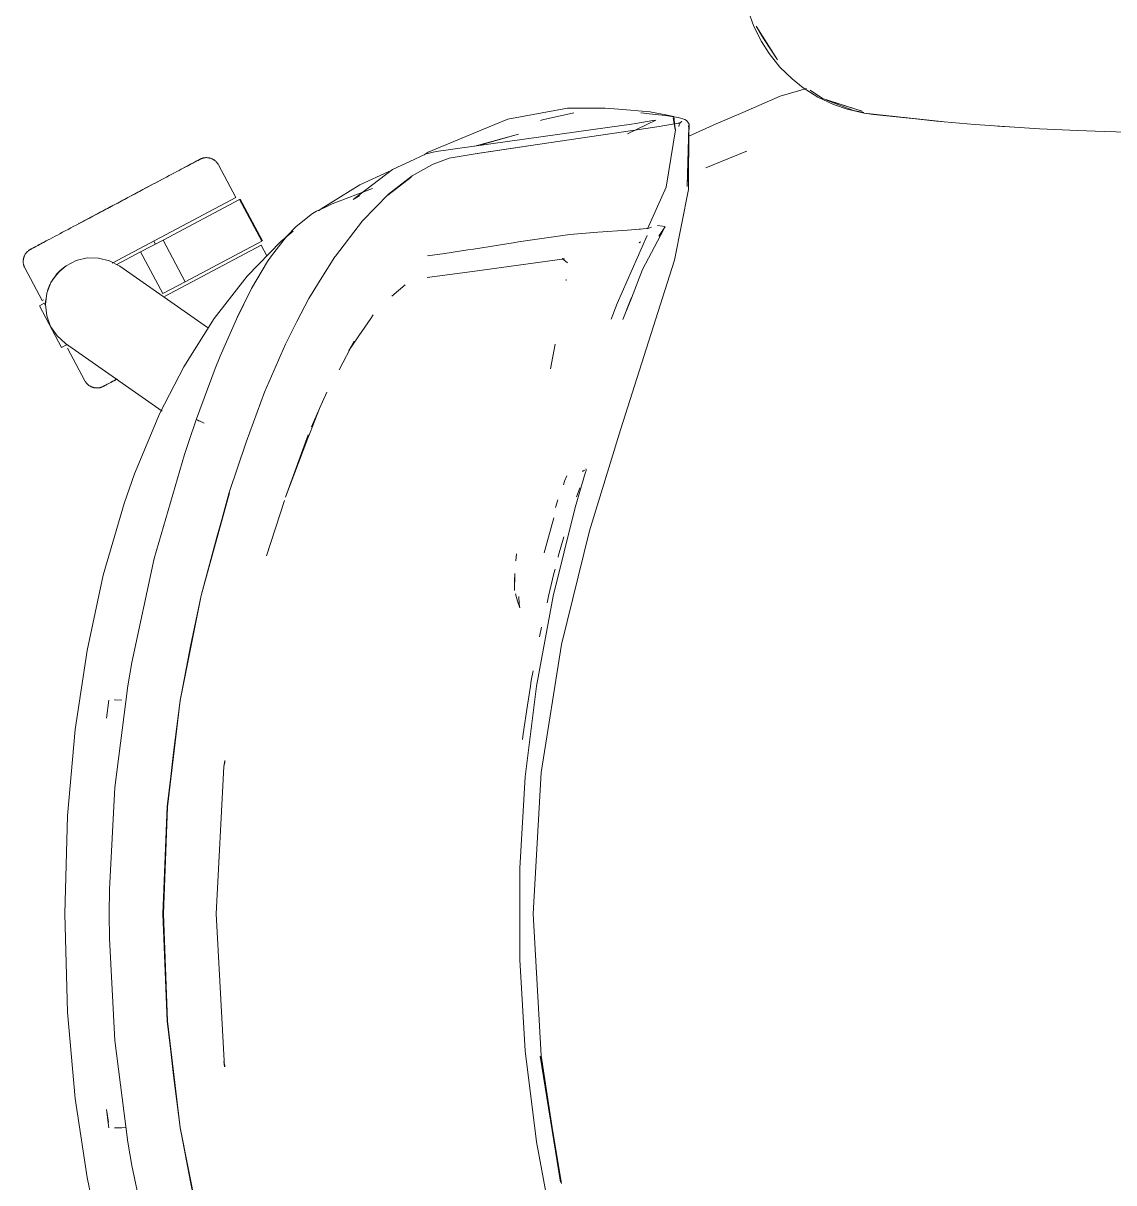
# Model space of a CAD drawing. Header units: millimetres. Extents: x 79795 to 317870, y -36033 to 97293.
# Drawn here: x 194538.7 to 194861.8, y 12754 to 13097.8 of the extents above; entities that cross this region are included whole.
import ezdxf

# ---------------------------------------------------------------- set-up
doc = ezdxf.new("R2010")
doc.units = ezdxf.units.MM
doc.header["$MEASUREMENT"] = 0
doc.layers.add('G-IMPT', color=8, linetype='CONTINUOUS', lineweight=9)
doc.layers.add('I-FURN', color=8, linetype='CONTINUOUS', lineweight=9)

msp = doc.modelspace()

# ---------------------------------------------------------------- linework, layer by layer
at = {"layer": 'G-IMPT'}
for p, q in [((194755.21, 13096.88), (194753.5, 13101.65)), ((194755.21, 13096.88), (194757.45, 13092.37)), ((194755.86, 13096.98), (194758.02, 13093.3)), ((194755.86, 13096.98), (194762.18, 13087.03)), ((194758.02, 13093.3), (194762.18, 13087.03)), ((194757.45, 13092.37), (194759.72, 13088.82)), ((194762.91, 13084.85), (194759.72, 13088.82)), ((194762.91, 13084.85), (194766.51, 13081.3)), ((194766.51, 13081.3), (194769.82, 13078.68)), ((194762.99, 13076.24), (194751.86, 13071.38)), ((194762.99, 13076.24), (194770.81, 13078.49)), ((194774.15, 13075.95), (194769.82, 13078.68)), ((194775.47, 13075.55), (194771.89, 13077.98)), ((194774.15, 13075.95), (194778.73, 13073.76)), ((194775.47, 13075.55), (194778.18, 13074.65)), ((194775.47, 13075.55), (194787.32, 13071.74)), ((194700, 13072.65), (194682.3, 13069.41)), ((194700, 13072.65), (194706.96, 13072.67)), ((194711.13, 13072.67), (194706.96, 13072.67)), ((194715.09, 13072.33), (194711.13, 13072.67)), ((194715.09, 13072.33), (194724.42, 13071.53)), ((194784.69, 13071.95), (194776.51, 13075.15)), ((194778.18, 13074.65), (194787.32, 13071.74)), ((194778.73, 13073.76), (194782.86, 13072.31)), ((194787.82, 13071.15), (194782.86, 13072.31)), ((194682.3, 13069.41), (194678.44, 13067.81)), ((194692.55, 13069.19), (194691.98, 13069.04)), ((194701.86, 13071.24), (194692.55, 13069.19)), ((194717.69, 13065.09), (194726.12, 13069.09)), ((194725.26, 13068.95), (194720.24, 13068.12)), ((194724.25, 13071.01), (194721.66, 13071.22)), ((194724.25, 13071.01), (194728.93, 13070.49)), ((194724.42, 13071.53), (194724.88, 13071.49)), ((194729.13, 13070.68), (194724.88, 13071.49)), ((194726.12, 13069.09), (194725.26, 13068.95)), ((194729.55, 13070.42), (194728.93, 13070.49)), ((194729.13, 13070.68), (194731.46, 13070.23)), ((194729.55, 13070.42), (194732.83, 13069.88)), ((194731.22, 13069.82), (194731.85, 13066.28)), ((194731.22, 13069.82), (194731.91, 13066.24)), ((194731.85, 13066.28), (194731.46, 13070.23)), ((194732.74, 13068.12), (194733.84, 13068.68)), ((194732.83, 13069.88), (194734.69, 13069.33)), ((194733.34, 13068.29), (194733.84, 13068.68)), ((194735.23, 13069.01), (194734.69, 13069.33)), ((194735.23, 13069.01), (194735.6, 13068.52)), ((194751.86, 13071.38), (194744.03, 13067.96)), ((194787.74, 13071.37), (194784.69, 13071.95)), ((194787.82, 13071.15), (194810.78, 13068.7)), ((194787.82, 13071.15), (194790.64, 13070.82)), ((194787.82, 13071.15), (194809.26, 13068.8)), ((194810.78, 13068.7), (194790.64, 13070.82)), ((194809.26, 13068.8), (194820.65, 13067.82)), ((194658.63, 13059.63), (194675.08, 13066.42)), ((194708.28, 13066.46), (194661.06, 13059.79)), ((194675.08, 13066.42), (194678.44, 13067.81)), ((194688.37, 13061.52), (194719.24, 13066.07)), ((194708.28, 13066.46), (194718.94, 13067.9)), ((194720.24, 13068.12), (194718.94, 13067.9)), ((194719.24, 13066.07), (194727.09, 13067.19)), ((194733.36, 13068.29), (194727.09, 13067.19)), ((194729.19, 13049.19), (194731.91, 13066.24)), ((194732.74, 13068.12), (194733.36, 13068.29)), ((194733.01, 13067.75), (194732.94, 13067.25)), ((194733.01, 13067.75), (194733.34, 13068.29)), ((194735.38, 13049.38), (194735.97, 13067.83)), ((194735.38, 13049.38), (194735.87, 13067.36)), ((194735.99, 13067.94), (194735.6, 13068.52)), ((194735.99, 13067.94), (194735.8, 13067.08)), ((194735.8, 13067.08), (194735.83, 13067.19)), ((194735.82, 13048.49), (194735.87, 13067.36)), ((194735.87, 13067.36), (194735.83, 13067.19)), ((194744.03, 13067.96), (194735.86, 13064.39)), ((194735.97, 13067.83), (194735.87, 13067.36)), ((194830.94, 13067.09), (194820.65, 13067.82)), ((194828.9, 13067.22), (194827.48, 13067.36)), ((194828.9, 13067.22), (194830.8, 13067.13)), ((194830.94, 13067.09), (194839.81, 13066.53)), ((194851.12, 13065.99), (194839.81, 13066.53)), ((194851.12, 13065.99), (194859, 13065.69)), ((194871.31, 13065.4), (194859, 13065.69)), ((194685.48, 13064.91), (194672.53, 13061.41)), ((194685.48, 13064.91), (194673.59, 13061.56)), ((194654.7, 13057.57), (194658.07, 13059.14)), ((194657.46, 13058.86), (194658.63, 13059.63)), ((194661.06, 13059.79), (194658.07, 13059.14)), ((194664.93, 13057.83), (194672.6, 13059.13)), ((194687.76, 13061.42), (194672.6, 13059.13)), ((194688.37, 13061.52), (194673.18, 13059.19)), ((194687.76, 13061.42), (194673.18, 13059.19)), ((194740.97, 13054.93), (194752.82, 13059.85)), ((194753.09, 13059.95), (194752.82, 13059.85)), ((194648.13, 13054.51), (194654.7, 13057.57)), ((194653.88, 13052.57), (194659.72, 13055.86)), ((194660.14, 13056.07), (194659.72, 13055.86)), ((194660.14, 13056.07), (194664.93, 13057.83)), ((194636.48, 13045.59), (194648.13, 13054.51)), ((194638.37, 13049.89), (194646.99, 13053.87)), ((194653.65, 13052.24), (194646.71, 13046.85)), ((194646.91, 13047.15), (194653.88, 13052.57)), ((194653.65, 13052.24), (194650.28, 13049.65)), ((194626.92, 13042.76), (194638.37, 13049.89)), ((194642.13, 13048.83), (194630.23, 13044.32)), ((194646.71, 13046.85), (194650.28, 13049.65)), ((194729.19, 13049.19), (194723.61, 13036.9)), ((194731.63, 13027.54), (194735.82, 13048.49)), ((194636.48, 13045.59), (194638.43, 13046.71)), ((194646.91, 13047.15), (194639.18, 13039.25)), ((194624.42, 13041.46), (194619.56, 13037.59)), ((194625.56, 13042.07), (194624.42, 13041.46)), ((194625.56, 13042.07), (194628, 13043.24)), ((194626.92, 13042.76), (194626.15, 13042.26)), ((194628, 13043.24), (194630.23, 13044.32)), ((194639.18, 13039.25), (194631.16, 13028.81)), ((194726.59, 13037.83), (194728.12, 13037.66)), ((194616.67, 13034.57), (194611.95, 13028.44)), ((194618.67, 13036.15), (194615, 13033.15)), ((194616.67, 13034.57), (194619.56, 13037.59)), ((194700.61, 13035.21), (194685.39, 13033)), ((194700.61, 13035.21), (194700.69, 13035.22)), ((194700.69, 13035.22), (194708.93, 13035.84)), ((194717.78, 13036.47), (194708.93, 13035.84)), ((194714.65, 13014.72), (194723.57, 13034.87)), ((194717.78, 13036.47), (194721.18, 13036.73)), ((194721.56, 13036.77), (194721.18, 13036.73)), ((194721.56, 13036.77), (194724.02, 13037.05)), ((194722.2, 13024.82), (194727.48, 13034.93)), ((194724.02, 13037.05), (194724.08, 13037.08)), ((194724.85, 13037.35), (194724.08, 13037.08)), ((194728.83, 13037.39), (194726.99, 13034.68)), ((194728.83, 13037.39), (194727.48, 13034.93)), ((194728.12, 13037.66), (194728.8, 13037.52)), ((194728.8, 13037.52), (194728.83, 13037.39)), ((194728.83, 13037.39), (194728.86, 13037.22)), ((194615, 13033.15), (194605.04, 13022.86)), ((194670.41, 13030.63), (194672.07, 13030.89)), ((194683.84, 13032.76), (194672.07, 13030.89)), ((194685.39, 13033), (194683.84, 13032.76)), ((194721.2, 13032.7), (194721.63, 13032.98)), ((194611.95, 13028.44), (194611.09, 13027.15)), ((194627.11, 13022.46), (194630.99, 13028.56)), ((194631.16, 13028.81), (194630.99, 13028.56)), ((194663.57, 13029.56), (194658.5, 13028.82)), ((194663.57, 13029.56), (194670.41, 13030.63)), ((194671.76, 13024.21), (194699.09, 13027.95)), ((194699.95, 13026.83), (194698.39, 13028.07)), ((194698.6, 13028.04), (194698.83, 13027.99)), ((194699.09, 13027.95), (194698.83, 13027.99)), ((194715.64, 12977.3), (194731.63, 13027.54)), ((194606.35, 13019.15), (194611.09, 13027.15)), ((194671.76, 13024.21), (194658.41, 13022.43)), ((194722.2, 13024.82), (194718.95, 13016.35)), ((194595.23, 13010.25), (194605.04, 13022.86)), ((194627.11, 13022.46), (194623.34, 13016.23)), ((194658.41, 13022.43), (194658.88, 13022.57)), ((194699.6, 13021.88), (194699.55, 13021.54)), ((194601.83, 13010.1), (194606.35, 13019.15)), ((194601.83, 13010.1), (194606.05, 13018.55)), ((194602.05, 13010.54), (194606.35, 13019.15)), ((194606.35, 13019.15), (194606.05, 13018.55)), ((194647.91, 13016.93), (194651.81, 13020.27)), ((194619.77, 13009.44), (194623.34, 13016.23)), ((194712.91, 13010.13), (194714.65, 13014.72)), ((194716.93, 13011.45), (194718.95, 13016.56)), ((194718.95, 13016.35), (194716.93, 13011.45)), ((194718.95, 13016.56), (194717.55, 13013.02)), ((194595.23, 13010.25), (194586.26, 12995.96)), ((194602.05, 13010.54), (194601.83, 13010.1)), ((194638.14, 13005.17), (194641.63, 13010.3)), ((194641.63, 13010.3), (194642.38, 13011.4)), ((194716.93, 13011.45), (194716.37, 13010.04)), ((194601.83, 13010.1), (194597.06, 12999.14)), ((194619.77, 13009.44), (194616.38, 13002.71)), ((194632.29, 12995.08), (194636.69, 13003.6)), ((194635.19, 13000.83), (194637.75, 13004.59)), ((194635.19, 13000.83), (194636.69, 13003.6)), ((194637.75, 13004.59), (194638.14, 13005.17)), ((194610.2, 12988.49), (194616.38, 13002.71)), ((194694.92, 12995.41), (194696.33, 13002.66)), ((194597.06, 12999.14), (194595.58, 12995.46)), ((194586.26, 12995.96), (194579.17, 12982.18)), ((194595.58, 12995.46), (194590, 12980.5)), ((194610.2, 12988.49), (194604.75, 12973.61)), ((194628.63, 12988.46), (194626.44, 12983.61)), ((194626.44, 12983.61), (194623.71, 12976.53)), ((194626.44, 12983.61), (194624.13, 12978.16)), ((194571.65, 12964.21), (194579.17, 12982.18)), ((194590.04, 12980.5), (194587.63, 12973.57)), ((194590, 12980.5), (194590.04, 12980.36)), ((194590.04, 12980.36), (194590.04, 12980.5)), ((194590.04, 12980.36), (194590.44, 12980.1)), ((194590.04, 12980.36), (194590.05, 12980.32)), ((194590.44, 12980.1), (194590.05, 12980.32)), ((194591.27, 12979.71), (194590.44, 12980.1)), ((194590.63, 12979.99), (194590.44, 12980.1)), ((194591.27, 12979.71), (194590.63, 12979.99)), ((194591.27, 12979.71), (194592.33, 12979.29)), ((194591.27, 12979.71), (194591.73, 12979.51)), ((194592.33, 12979.29), (194591.73, 12979.51)), ((194623.05, 12974.8), (194623.71, 12976.53)), ((194715.64, 12977.3), (194706.45, 12947.32)), ((194586.44, 12969.96), (194587.63, 12973.57)), ((194599.74, 12958.69), (194604.75, 12973.61)), ((194616.34, 12957.35), (194623.15, 12975.76)), ((194616.34, 12957.35), (194623.05, 12974.8)), ((194577.5, 12939.13), (194586.44, 12969.96)), ((194705.41, 12965.73), (194705.49, 12965.49)), ((194568.57, 12955.47), (194571.65, 12964.21)), ((194699.1, 12962.03), (194699.71, 12963.68)), ((194702.23, 12954.27), (194705.3, 12964.7)), ((194704.4, 12964.96), (194705.02, 12965.34)), ((194704.4, 12964.96), (194704.62, 12965.1)), ((194705.37, 12964.97), (194705.3, 12964.7)), ((194705.44, 12965.27), (194705.37, 12964.97)), ((194705.49, 12965.49), (194705.44, 12965.27)), ((194591.35, 12928.19), (194599.74, 12958.69)), ((194699.1, 12962.03), (194698.73, 12961.01)), ((194703.39, 12959.47), (194702.64, 12957.37)), ((194703.39, 12959.47), (194703.63, 12960.13)), ((194568.57, 12955.47), (194562.4, 12934.23)), ((194591.35, 12928.19), (194599.78, 12958.6)), ((194596.01, 12945.44), (194599.78, 12958.6)), ((194610.8, 12939.88), (194616.06, 12956.37)), ((194696.39, 12954.26), (194697.11, 12956.48)), ((194695.68, 12927.96), (194702.23, 12954.27)), ((194695.94, 12951.17), (194693.03, 12940.78)), ((194596.01, 12945.44), (194591.35, 12928.19)), ((194698.14, 12913.64), (194706.45, 12947.32)), ((194698.64, 12944.85), (194698.85, 12945.53)), ((194610.8, 12939.88), (194611.88, 12943.32)), ((194697.53, 12940.85), (194698.64, 12944.85)), ((194577.5, 12939.13), (194570.83, 12908.34)), ((194684.65, 12938.46), (194684.87, 12940.55)), ((194697.21, 12939.71), (194697.17, 12939.53)), ((194697.53, 12940.85), (194697.21, 12939.71)), ((194684.25, 12929.61), (194684.34, 12934.66)), ((194684.34, 12934.66), (194684.26, 12932.39)), ((194695.91, 12934.69), (194694.36, 12927.94)), ((194695.91, 12934.69), (194696.25, 12935.99)), ((194562.4, 12934.23), (194557.59, 12911.87)), ((194684.25, 12929.61), (194684.26, 12932.39)), ((194591.35, 12928.19), (194585.18, 12897.07)), ((194591.35, 12928.19), (194585.18, 12897.15)), ((194591.35, 12928.19), (194588.28, 12913.17)), ((194685.11, 12926.5), (194684.5, 12928.65)), ((194685.53, 12927.76), (194685.54, 12927.9)), ((194685.58, 12925.6), (194685.54, 12927.9)), ((194695.68, 12927.96), (194690.75, 12901.29)), ((194693.9, 12925.96), (194694.36, 12927.94)), ((194685.79, 12924.55), (194685.11, 12926.5)), ((194685.58, 12925.6), (194685.79, 12924.55)), ((194691.7, 12915.92), (194692.24, 12918.73)), ((194557.59, 12911.87), (194554.09, 12888.45)), ((194585.18, 12897.07), (194588.28, 12913.17)), ((194698.14, 12913.64), (194692.15, 12875.72)), ((194569.65, 12901.42), (194570.83, 12908.34)), ((194689.78, 12905.81), (194689.22, 12902.91)), ((194565.83, 12871.25), (194569.65, 12901.42)), ((194690.75, 12901.29), (194687.45, 12874.37)), ((194688.12, 12895.66), (194688.98, 12901.28)), ((194688.98, 12901.28), (194689.22, 12902.91)), ((194564, 12897.15), (194563.35, 12891.74)), ((194567.85, 12897.11), (194565.76, 12897.18)), ((194565.76, 12897.18), (194565.87, 12897.18)), ((194581.36, 12865.55), (194585.18, 12897.15)), ((194581.4, 12865.51), (194585.18, 12897.07)), ((194585.18, 12897.07), (194583.24, 12881.59)), ((194688.12, 12895.66), (194686.83, 12887.13)), ((194554.09, 12888.45), (194551.83, 12862.88)), ((194686.83, 12887.13), (194686.65, 12885.48)), ((194581.4, 12865.51), (194583.24, 12881.59)), ((194595.8, 12833.74), (194598.12, 12877.46)), ((194595.85, 12833.74), (194598.12, 12877.46)), ((194598.12, 12877.46), (194598.38, 12879.24)), ((194598.12, 12877.46), (194598.36, 12878.77)), ((194598.4, 12879.01), (194598.36, 12878.77)), ((194685.8, 12847.3), (194687.45, 12874.37)), ((194692.15, 12875.72), (194689.79, 12833.74)), ((194564.22, 12841.05), (194565.83, 12871.25)), ((194551.83, 12862.88), (194550.98, 12833.74)), ((194581.36, 12865.55), (194580.02, 12833.74)), ((194581.4, 12865.51), (194580.25, 12833.74)), ((194580.72, 12850.62), (194581.4, 12865.51)), ((194580.72, 12850.62), (194580.25, 12833.74)), ((194685.8, 12847.3), (194685.8, 12820.18)), ((194564.22, 12841.05), (194564.12, 12833.74)), ((194550.98, 12833.74), (194551.83, 12804.6)), ((194564.22, 12826.42), (194564.12, 12833.74)), ((194580.02, 12833.74), (194581.36, 12801.92)), ((194581.4, 12801.96), (194580.25, 12833.74)), ((194580.72, 12816.85), (194580.25, 12833.74)), ((194595.85, 12833.74), (194598.35, 12788.4)), ((194692.15, 12791.75), (194689.79, 12833.74)), ((194564.22, 12826.42), (194565.83, 12796.22)), ((194685.8, 12820.18), (194687.45, 12793.11)), ((194581.4, 12801.96), (194580.72, 12816.85)), ((194551.83, 12804.6), (194554.09, 12779.02)), ((194581.36, 12801.92), (194585.18, 12770.33)), ((194583.24, 12785.88), (194581.4, 12801.96)), ((194581.4, 12801.96), (194585.18, 12770.41)), ((194565.83, 12796.22), (194569.65, 12766.05)), ((194690.75, 12766.19), (194687.45, 12793.11)), ((194698.14, 12753.84), (194691.88, 12791.58)), ((194691.88, 12791.58), (194697.88, 12754.21)), ((194692.15, 12791.75), (194697.88, 12754.21)), ((194598.35, 12788.4), (194598.12, 12790.01)), ((194598.12, 12790.01), (194598.36, 12788.7)), ((194598.4, 12788.46), (194598.36, 12788.7)), ((194583.24, 12785.88), (194585.18, 12770.41)), ((194554.09, 12779.02), (194557.59, 12755.61)), ((194564, 12770.32), (194563.35, 12775.74)), ((194563.92, 12771.97), (194563.35, 12775.74)), ((194565.76, 12770.29), (194567.85, 12770.37)), ((194565.76, 12770.29), (194565.87, 12770.29)), ((194569.1, 12770.41), (194567.85, 12770.37)), ((194585.18, 12770.41), (194588.28, 12754.3)), ((194585.18, 12770.41), (194591.4, 12739.16)), ((194591.4, 12739.16), (194585.18, 12770.33)), ((194695.68, 12739.52), (194690.75, 12766.19)), ((194569.65, 12766.05), (194570.83, 12759.13)), ((194570.83, 12759.13), (194577.5, 12728.34)), ((194562.4, 12733.24), (194557.59, 12755.61)), ((194591.35, 12739.28), (194588.28, 12754.3))]:
    msp.add_line(p, q, dxfattribs=at)
at = {"layer": 'I-FURN'}
for p, q in [((194586.68, 13055.18), (194586.1, 13054.86)), ((194586.37, 13055.01), (194586.94, 13055.31)), ((194587.23, 13055.47), (194586.68, 13055.18)), ((194586.94, 13055.31), (194587.47, 13055.6)), ((194587.75, 13055.74), (194587.23, 13055.47)), ((194587.47, 13055.6), (194587.97, 13055.86)), ((194588.23, 13056), (194587.75, 13055.74)), ((194587.97, 13055.86), (194588.44, 13056.11)), ((194588.68, 13056.24), (194588.23, 13056)), ((194588.44, 13056.11), (194588.87, 13056.34)), ((194589.09, 13056.45), (194588.68, 13056.24)), ((194588.87, 13056.34), (194589.26, 13056.55)), ((194589.46, 13056.65), (194589.09, 13056.45)), ((194589.26, 13056.55), (194589.62, 13056.74)), ((194589.8, 13056.83), (194589.46, 13056.65)), ((194589.62, 13056.74), (194589.94, 13056.91)), ((194590.09, 13056.99), (194589.8, 13056.83)), ((194589.94, 13056.91), (194590.22, 13057.06)), ((194590.35, 13057.13), (194590.09, 13056.99)), ((194590.22, 13057.06), (194590.46, 13057.18)), ((194590.57, 13057.24), (194590.35, 13057.13)), ((194590.46, 13057.18), (194590.66, 13057.29)), ((194590.75, 13057.34), (194590.57, 13057.24)), ((194590.66, 13057.29), (194590.82, 13057.38)), ((194590.89, 13057.41), (194590.75, 13057.34)), ((194590.82, 13057.38), (194590.94, 13057.44)), ((194590.99, 13057.47), (194590.89, 13057.41)), ((194590.94, 13057.44), (194591.02, 13057.48)), ((194591.05, 13057.5), (194590.99, 13057.47)), ((194591.02, 13057.48), (194591.07, 13057.51)), ((194591.07, 13057.51), (194591.05, 13057.5)), ((194591.07, 13057.51), (194591.21, 13057.58)), ((194591.07, 13057.51), (194591.07, 13057.51)), ((194591.21, 13057.58), (194591.36, 13057.65)), ((194591.36, 13057.65), (194591.51, 13057.71)), ((194591.51, 13057.71), (194591.66, 13057.77)), ((194591.66, 13057.77), (194591.82, 13057.81)), ((194591.82, 13057.81), (194591.97, 13057.86)), ((194591.97, 13057.86), (194592.13, 13057.89)), ((194592.13, 13057.89), (194592.29, 13057.92)), ((194592.29, 13057.92), (194592.45, 13057.95)), ((194592.45, 13057.95), (194592.61, 13057.97)), ((194592.61, 13057.97), (194592.77, 13057.98)), ((194592.77, 13057.98), (194592.93, 13057.98)), ((194592.93, 13057.98), (194593.09, 13057.98)), ((194593.09, 13057.98), (194593.25, 13057.97)), ((194593.25, 13057.97), (194593.41, 13057.96)), ((194593.41, 13057.96), (194593.57, 13057.94)), ((194593.57, 13057.94), (194593.73, 13057.91)), ((194593.73, 13057.91), (194593.89, 13057.87)), ((194593.89, 13057.87), (194594.04, 13057.83)), ((194594.04, 13057.83), (194594.2, 13057.79)), ((194594.2, 13057.79), (194594.35, 13057.74)), ((194594.35, 13057.74), (194594.5, 13057.68)), ((194594.5, 13057.68), (194594.65, 13057.61)), ((194594.65, 13057.61), (194594.79, 13057.54)), ((194594.79, 13057.54), (194594.94, 13057.47)), ((194594.94, 13057.47), (194595.07, 13057.38)), ((194595.07, 13057.38), (194595.21, 13057.3)), ((194595.21, 13057.3), (194595.34, 13057.2)), ((194595.34, 13057.2), (194595.47, 13057.11)), ((194595.47, 13057.11), (194595.59, 13057)), ((194595.59, 13057), (194595.71, 13056.9)), ((194595.71, 13056.9), (194595.83, 13056.78)), ((194595.83, 13056.78), (194595.94, 13056.67)), ((194595.94, 13056.67), (194596.05, 13056.55)), ((194596.05, 13056.55), (194596.15, 13056.42)), ((194596.15, 13056.42), (194596.24, 13056.29)), ((194596.24, 13056.29), (194596.34, 13056.16)), ((194596.34, 13056.16), (194596.42, 13056.02)), ((194596.42, 13056.02), (194596.5, 13055.88)), ((194596.5, 13055.88), (194596.52, 13055.84)), ((194601.67, 13046.16), (194596.52, 13055.84)), ((194579.06, 13051.12), (194579.9, 13051.57)), ((194580.35, 13051.81), (194579.52, 13051.37)), ((194581.16, 13052.24), (194580.35, 13051.81)), ((194581.95, 13052.66), (194581.16, 13052.24)), ((194582.71, 13053.07), (194581.95, 13052.66)), ((194583.45, 13053.46), (194582.71, 13053.07)), ((194584.15, 13053.83), (194583.45, 13053.46)), ((194584.83, 13054.19), (194584.15, 13053.83)), ((194585.48, 13054.54), (194584.83, 13054.19)), ((194586.1, 13054.86), (194585.48, 13054.54)), ((194572.62, 13047.7), (194573.58, 13048.21)), ((194574.1, 13048.49), (194573.14, 13047.98)), ((194573.58, 13048.21), (194574.53, 13048.72)), ((194575.04, 13048.99), (194574.1, 13048.49)), ((194574.53, 13048.72), (194575.47, 13049.22)), ((194575.97, 13049.48), (194575.04, 13048.99)), ((194575.47, 13049.22), (194576.39, 13049.71)), ((194576.89, 13049.97), (194575.97, 13049.48)), ((194576.39, 13049.71), (194577.3, 13050.19)), ((194577.78, 13050.44), (194576.89, 13049.97)), ((194577.3, 13050.19), (194578.19, 13050.66)), ((194578.66, 13050.91), (194577.78, 13050.44)), ((194578.19, 13050.66), (194579.06, 13051.12)), ((194579.52, 13051.37), (194578.66, 13050.91)), ((194601.67, 13046.16), (194565.07, 13026.69)), ((194567.21, 13044.82), (194566.21, 13044.29)), ((194566.67, 13044.53), (194567.67, 13045.07)), ((194568.21, 13045.36), (194567.21, 13044.82)), ((194567.67, 13045.07), (194568.67, 13045.6)), ((194569.21, 13045.89), (194568.21, 13045.36)), ((194568.67, 13045.6), (194569.67, 13046.13)), ((194570.21, 13046.42), (194569.21, 13045.89)), ((194569.67, 13046.13), (194570.66, 13046.66)), ((194571.19, 13046.94), (194570.21, 13046.42)), ((194570.66, 13046.66), (194571.65, 13047.18)), ((194572.17, 13047.46), (194571.19, 13046.94)), ((194571.65, 13047.18), (194572.62, 13047.7)), ((194573.14, 13047.98), (194572.17, 13047.46)), ((194580.09, 13033.55), (194602.8, 13045.62)), ((194602.8, 13045.62), (194609.37, 13033.26)), ((194609.54, 13033.35), (194602.97, 13045.71)), ((194559.7, 13040.83), (194560.67, 13041.35)), ((194561.21, 13041.63), (194560.22, 13041.11)), ((194560.67, 13041.35), (194561.66, 13041.87)), ((194562.2, 13042.16), (194561.21, 13041.63)), ((194561.66, 13041.87), (194562.66, 13042.4)), ((194563.19, 13042.69), (194562.2, 13042.16)), ((194562.66, 13042.4), (194563.65, 13042.93)), ((194564.2, 13043.22), (194563.19, 13042.69)), ((194563.65, 13042.93), (194564.66, 13043.47)), ((194565.2, 13043.75), (194564.2, 13043.22)), ((194564.66, 13043.47), (194565.66, 13044)), ((194566.21, 13044.29), (194565.2, 13043.75)), ((194565.66, 13044), (194566.67, 13044.53)), ((194554.57, 13038.1), (194553.68, 13037.63)), ((194555.47, 13038.58), (194554.57, 13038.1)), ((194554.98, 13038.32), (194555.9, 13038.81)), ((194556.4, 13039.07), (194555.47, 13038.58)), ((194555.9, 13038.81), (194556.83, 13039.3)), ((194557.33, 13039.57), (194556.4, 13039.07)), ((194556.83, 13039.3), (194557.77, 13039.8)), ((194558.28, 13040.08), (194557.33, 13039.57)), ((194557.77, 13039.8), (194558.73, 13040.31)), ((194559.25, 13040.59), (194558.28, 13040.08)), ((194558.73, 13040.31), (194559.7, 13040.83)), ((194560.22, 13041.11), (194559.25, 13040.59)), ((194547.4, 13034.29), (194546.73, 13033.94)), ((194548.09, 13034.66), (194547.4, 13034.29)), ((194548.81, 13035.04), (194548.09, 13034.66)), ((194549.56, 13035.44), (194548.81, 13035.04)), ((194550.34, 13035.85), (194549.56, 13035.44)), ((194551.14, 13036.28), (194550.34, 13035.85)), ((194551.97, 13036.72), (194551.14, 13036.28)), ((194552.81, 13037.17), (194551.97, 13036.72)), ((194553.68, 13037.63), (194552.81, 13037.17)), ((194540.88, 13030.82), (194540.98, 13030.87)), ((194541.05, 13030.91), (194540.93, 13030.85)), ((194540.98, 13030.87), (194541.12, 13030.95)), ((194541.21, 13031), (194541.05, 13030.91)), ((194541.12, 13030.95), (194541.3, 13031.04)), ((194541.41, 13031.11), (194541.21, 13031)), ((194541.3, 13031.04), (194541.52, 13031.16)), ((194541.65, 13031.23), (194541.41, 13031.11)), ((194541.52, 13031.16), (194541.78, 13031.3)), ((194541.93, 13031.38), (194541.65, 13031.23)), ((194541.78, 13031.3), (194542.07, 13031.46)), ((194542.25, 13031.55), (194541.93, 13031.38)), ((194542.07, 13031.46), (194542.41, 13031.64)), ((194542.6, 13031.74), (194542.25, 13031.55)), ((194542.41, 13031.64), (194542.78, 13031.83)), ((194543, 13031.95), (194542.6, 13031.74)), ((194542.78, 13031.83), (194543.19, 13032.05)), ((194543.43, 13032.18), (194543, 13031.95)), ((194543.19, 13032.05), (194543.64, 13032.29)), ((194543.89, 13032.42), (194543.43, 13032.18)), ((194543.64, 13032.29), (194544.12, 13032.55)), ((194544.39, 13032.69), (194543.89, 13032.42)), ((194544.12, 13032.55), (194544.64, 13032.82)), ((194544.93, 13032.98), (194544.39, 13032.69)), ((194544.64, 13032.82), (194545.19, 13033.11)), ((194545.5, 13033.28), (194544.93, 13032.98)), ((194545.19, 13033.11), (194545.77, 13033.42)), ((194546.1, 13033.6), (194545.5, 13033.28)), ((194546.73, 13033.94), (194546.1, 13033.6)), ((194573.45, 13030.02), (194580.09, 13033.55)), ((194577.87, 13032.34), (194577.39, 13033.25)), ((194580.09, 13033.55), (194586.66, 13021.19)), ((194609.18, 13032.03), (194580.49, 13016.77)), ((194609.37, 13033.26), (194586.66, 13021.19)), ((194610.86, 13028.88), (194609.18, 13032.03)), ((194538.66, 13027.35), (194538.67, 13027.51)), ((194538.67, 13027.51), (194538.68, 13027.67)), ((194538.68, 13027.67), (194538.7, 13027.83)), ((194538.7, 13027.83), (194538.73, 13027.99)), ((194538.73, 13027.99), (194538.77, 13028.14)), ((194538.77, 13028.14), (194538.81, 13028.3)), ((194538.81, 13028.3), (194538.85, 13028.45)), ((194538.85, 13028.45), (194538.9, 13028.61)), ((194538.9, 13028.61), (194538.96, 13028.76)), ((194538.96, 13028.76), (194539.03, 13028.9)), ((194539.03, 13028.9), (194539.1, 13029.05)), ((194539.1, 13029.05), (194539.17, 13029.19)), ((194539.17, 13029.19), (194539.26, 13029.33)), ((194539.26, 13029.33), (194539.34, 13029.47)), ((194539.34, 13029.47), (194539.44, 13029.6)), ((194539.44, 13029.6), (194539.53, 13029.73)), ((194539.53, 13029.73), (194539.64, 13029.85)), ((194539.64, 13029.85), (194539.74, 13029.97)), ((194539.74, 13029.97), (194539.86, 13030.09)), ((194539.86, 13030.09), (194539.97, 13030.2)), ((194539.97, 13030.2), (194540.09, 13030.3)), ((194540.09, 13030.3), (194540.22, 13030.41)), ((194540.22, 13030.41), (194540.35, 13030.5)), ((194540.35, 13030.5), (194540.48, 13030.59)), ((194540.48, 13030.59), (194540.62, 13030.68)), ((194540.62, 13030.68), (194540.76, 13030.76)), ((194540.76, 13030.76), (194540.8, 13030.78)), ((194540.84, 13030.8), (194540.8, 13030.78)), ((194540.8, 13030.78), (194540.82, 13030.79)), ((194540.8, 13030.78), (194540.8, 13030.78)), ((194540.82, 13030.79), (194540.88, 13030.82)), ((194540.93, 13030.85), (194540.84, 13030.8)), ((194551.35, 13025.91), (194554.35, 13027.46)), ((194554.35, 13027.46), (194557.63, 13028.24)), ((194557.63, 13028.24), (194561.01, 13028.22)), ((194561.01, 13028.22), (194564.28, 13027.39)), ((194566.39, 13026.26), (194573.45, 13030.02)), ((194573.45, 13030.02), (194580.02, 13017.66)), ((194538.66, 13027.18), (194538.66, 13027.35)), ((194538.66, 13027.02), (194538.66, 13027.18)), ((194538.67, 13026.86), (194538.66, 13027.02)), ((194538.69, 13026.7), (194538.67, 13026.86)), ((194538.72, 13026.54), (194538.69, 13026.7)), ((194538.75, 13026.38), (194538.72, 13026.54)), ((194538.78, 13026.23), (194538.75, 13026.38)), ((194538.83, 13026.07), (194538.78, 13026.23)), ((194538.87, 13025.92), (194538.83, 13026.07)), ((194538.93, 13025.77), (194538.87, 13025.92)), ((194538.99, 13025.62), (194538.93, 13025.77)), ((194539.06, 13025.47), (194538.99, 13025.62)), ((194539.13, 13025.33), (194539.06, 13025.47)), ((194539.13, 13025.33), (194544.28, 13015.64)), ((194549.65, 13024.55), (194547.36, 13021.77)), ((194548.81, 13023.69), (194551.35, 13025.91)), ((194551.07, 13025.71), (194549.65, 13024.55)), ((194564.28, 13027.39), (194567.25, 13025.8)), ((194567.25, 13025.8), (194593.28, 13007.58)), ((194545.66, 13017.78), (194546.88, 13020.93)), ((194546.88, 13020.93), (194548.81, 13023.69)), ((194586.66, 13021.19), (194580.02, 13017.66)), ((194545.23, 13014.43), (194545.66, 13017.78)), ((194543.47, 13014.08), (194544.86, 13014.82)), ((194543.47, 13014.08), (194550.04, 13001.72)), ((194544.66, 13015.84), (194544.28, 13015.64)), ((194544.86, 13014.82), (194544.78, 13014.77)), ((194545.26, 13014.07), (194544.86, 13014.82)), ((194545.62, 13011.08), (194545.23, 13014.43)), ((194546.79, 13007.92), (194545.62, 13011.08)), ((194548.69, 13005.13), (194546.79, 13007.92)), ((194551.2, 13002.88), (194548.69, 13005.13)), ((194551.44, 13002.46), (194550.04, 13001.72)), ((194579.79, 12982.86), (194551.2, 13002.88)), ((194551.35, 13002.41), (194551.44, 13002.46)), ((194551.79, 13001.52), (194556.94, 12991.83)), ((194556.96, 12991.79), (194556.94, 12991.83)), ((194557.04, 12991.65), (194556.96, 12991.79)), ((194557.13, 12991.51), (194557.04, 12991.65)), ((194557.22, 12991.38), (194557.13, 12991.51)), ((194557.32, 12991.25), (194557.22, 12991.38)), ((194557.42, 12991.13), (194557.32, 12991.25)), ((194557.52, 12991.01), (194557.42, 12991.13)), ((194557.63, 12990.89), (194557.52, 12991.01)), ((194557.75, 12990.78), (194557.63, 12990.89)), ((194557.87, 12990.67), (194557.75, 12990.78)), ((194557.99, 12990.57), (194557.87, 12990.67)), ((194558.12, 12990.47), (194557.99, 12990.57)), ((194558.25, 12990.38), (194558.12, 12990.47)), ((194558.39, 12990.29), (194558.25, 12990.38)), ((194558.53, 12990.21), (194558.39, 12990.29)), ((194558.67, 12990.13), (194558.53, 12990.21)), ((194558.82, 12990.06), (194558.67, 12990.13)), ((194558.96, 12990), (194558.82, 12990.06)), ((194559.11, 12989.94), (194558.96, 12990)), ((194559.27, 12989.88), (194559.11, 12989.94)), ((194559.42, 12989.84), (194559.27, 12989.88)), ((194559.58, 12989.8), (194559.42, 12989.84)), ((194559.73, 12989.76), (194559.58, 12989.8)), ((194559.89, 12989.74), (194559.73, 12989.76)), ((194560.05, 12989.72), (194559.89, 12989.74)), ((194560.21, 12989.7), (194560.05, 12989.72)), ((194560.37, 12989.69), (194560.21, 12989.7)), ((194560.54, 12989.69), (194560.37, 12989.69)), ((194560.7, 12989.7), (194560.54, 12989.69)), ((194560.86, 12989.71), (194560.7, 12989.7)), ((194561.02, 12989.72), (194560.86, 12989.71)), ((194561.18, 12989.75), (194561.02, 12989.72)), ((194561.34, 12989.78), (194561.18, 12989.75)), ((194561.49, 12989.82), (194561.34, 12989.78)), ((194561.65, 12989.86), (194561.49, 12989.82)), ((194561.8, 12989.91), (194561.65, 12989.86)), ((194561.95, 12989.96), (194561.8, 12989.91)), ((194562.1, 12990.02), (194561.95, 12989.96)), ((194562.25, 12990.09), (194562.1, 12990.02)), ((194562.39, 12990.16), (194562.25, 12990.09)), ((194562.4, 12990.17), (194562.39, 12990.16)), ((194562.39, 12990.16), (194562.41, 12990.17)), ((194562.44, 12990.19), (194562.4, 12990.17)), ((194562.41, 12990.17), (194562.47, 12990.21)), ((194562.52, 12990.23), (194562.44, 12990.19)), ((194562.47, 12990.21), (194562.57, 12990.26)), ((194562.64, 12990.3), (194562.52, 12990.23)), ((194562.57, 12990.26), (194562.71, 12990.33)), ((194562.81, 12990.38), (194562.64, 12990.3)), ((194562.71, 12990.33), (194562.89, 12990.43)), ((194563.01, 12990.49), (194562.81, 12990.38)), ((194562.89, 12990.43), (194563.11, 12990.55)), ((194563.25, 12990.62), (194563.01, 12990.49)), ((194563.11, 12990.55), (194563.37, 12990.68)), ((194563.53, 12990.77), (194563.25, 12990.62)), ((194563.37, 12990.68), (194563.67, 12990.84)), ((194563.84, 12990.94), (194563.53, 12990.77)), ((194563.67, 12990.84), (194564, 12991.02)), ((194564.2, 12991.12), (194563.84, 12990.94)), ((194564, 12991.02), (194564.38, 12991.22)), ((194564.59, 12991.33), (194564.2, 12991.12)), ((194564.38, 12991.22), (194564.79, 12991.44)), ((194565.02, 12991.56), (194564.59, 12991.33)), ((194564.79, 12991.44), (194565.23, 12991.67)), ((194565.49, 12991.81), (194565.02, 12991.56)), ((194565.23, 12991.67), (194565.71, 12991.93)), ((194565.99, 12992.08), (194565.49, 12991.81)), ((194565.71, 12991.93), (194566.23, 12992.2)), ((194566.53, 12992.36), (194565.99, 12992.08))]:
    msp.add_line(p, q, dxfattribs=at)
for points in [[(194548.2, 13022.97), (194548.53, 13023.39), (194548.87, 13023.82), (194549.3, 13024.21)], [(194545.26, 13014.07), (194545.26, 13014.3), (194545.26, 13014.83), (194545.29, 13015.5), (194545.33, 13015.88)]]:
    msp.add_open_spline(points, degree=3, dxfattribs=at)
msp.add_open_spline([(194545.86, 13018.48), (194546, 13018.95), (194546.22, 13019.58), (194546.52, 13020.21), (194546.6, 13020.37)], degree=3, knots=[-0.6, -0.6, -0.6, -0.6, -0.5, -0.4680239, -0.4680239, -0.4680239, -0.4680239], dxfattribs=at)

doc.saveas('drawing.dxf')
